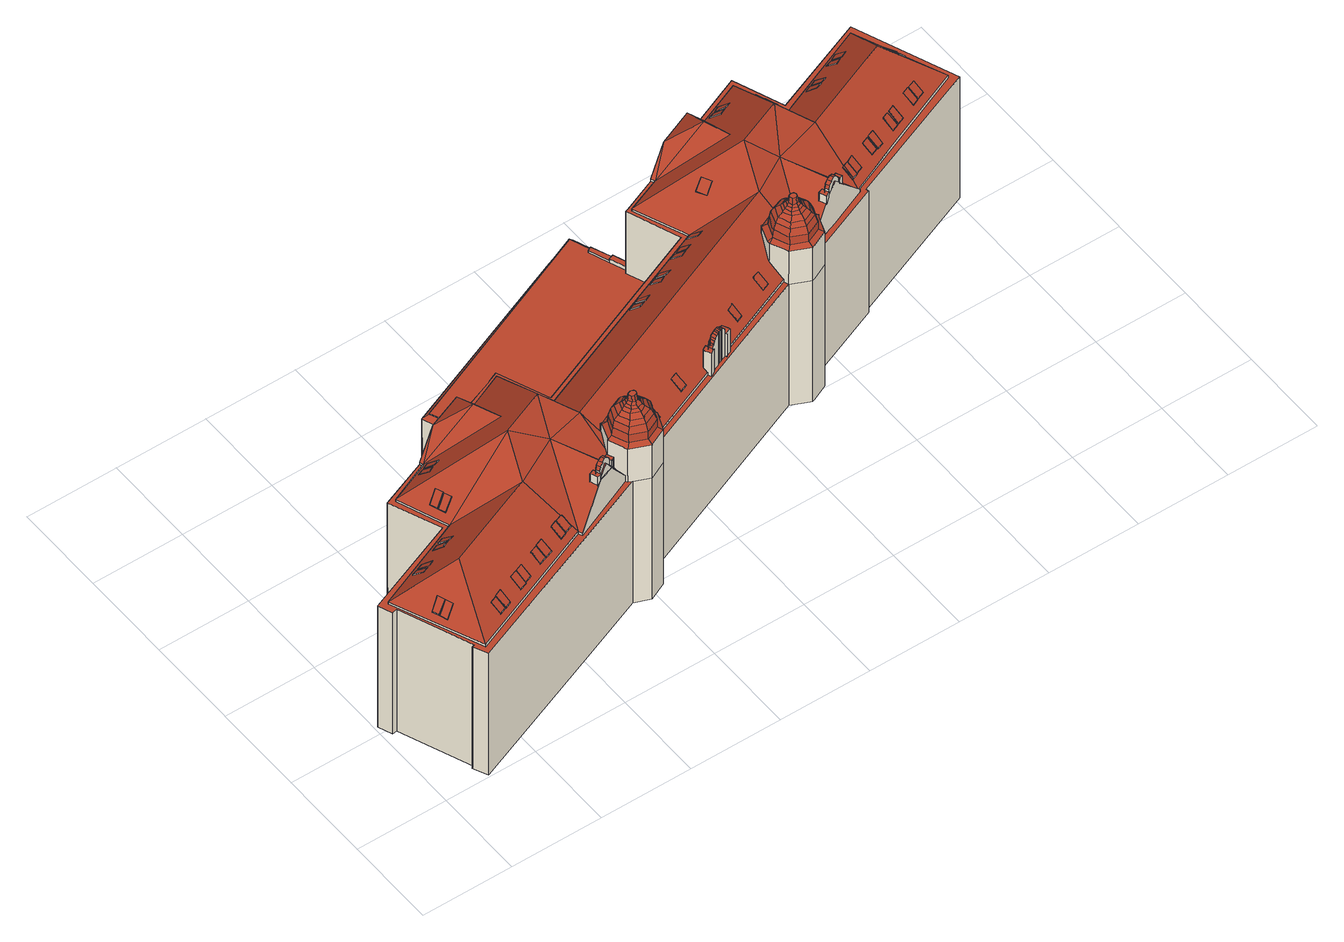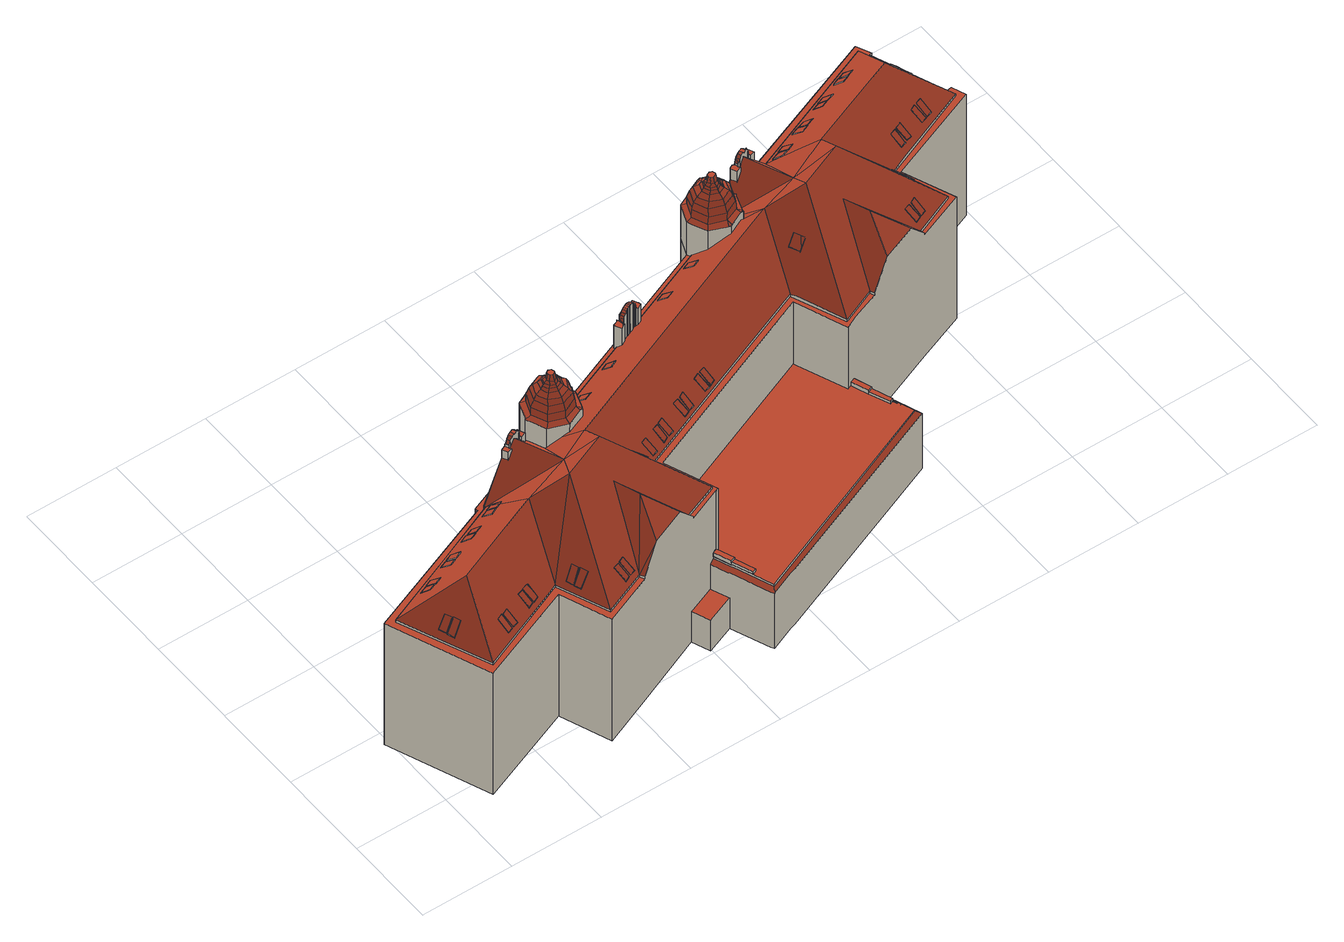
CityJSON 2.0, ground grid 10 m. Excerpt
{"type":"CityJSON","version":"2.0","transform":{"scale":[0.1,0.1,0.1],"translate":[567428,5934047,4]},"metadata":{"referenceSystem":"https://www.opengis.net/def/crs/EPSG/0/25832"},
"CityObjects":{
"building1":{"type":"Building","attributes":{"Grundfläche 2D":"1473.487079","Grundhöhe NN":"4.241"},"children":["building1-1","building1-2","building1-3","building1-4","building1-5","building1-6","building1-7","building1-8","building1-9","building1-10","building1-11","building1-12","building1-13","building1-14","building1-15","building1-16","building1-17","building1-18","building1-19","building1-20","building1-21","building1-22","building1-23","building1-24","building1-25","building1-26","building1-27","building1-28","building1-29","building1-30","building1-31","building1-32","building1-33","building1-34","building1-35","building1-36","building1-37","building1-38","building1-39","building1-40","building1-41","building1-42","building1-43","building1-44","building1-45","building1-46","building1-47","building1-48","building1-49","building1-50","building1-51","building1-52","building1-53","building1-54","building1-55","building1-56","building1-57","building1-58"],"geometry":[{"type":"Solid","lod":"3","boundaries":[[[[0,1,2]],[[0,3,1]],[[4,5,6]],[[5,7,6]],[[3,0,6,7,8,9]],[[10,7,5,11,12,13,14,15]],[[14,13,16,17,18,19,20]],[[17,21,22,23,24,25,18]],[[23,22,26,27,28,29,30]],[[29,28,31,32,33,34,35,36]],[[37,38,39,40,41,35,34]],[[42,1,3,43,44,40,39]],[[45,46,47,48]],[[49,50,51,52]],[[50,49,53,54]],[[51,48,47,52]],[[45,48,55,56]],[[50,57,58,51]],[[57,50,54,59]],[[48,51,58,55]],[[60,47,46,61]],[[49,52,62,63]],[[64,65,53,49,63]],[[62,52,47,60]],[[66,67,68,69]],[[70,71,66,69,72]],[[67,73,64,68]],[[53,65,64,73,74,75]],[[75,76,77,54,53]],[[77,78,79,80,59,54]],[[81,59,80,82,83]],[[70,72,84,81,83,85]],[[67,66,86,87]],[[88,89,87,86,90]],[[40,44,43,3,89,88,90]],[[73,67,87,91]],[[3,9,8,7,92,93,89]],[[89,93,92,91,87]],[[94,86,66,71,70]],[[41,40,90,95,96,35]],[[90,86,94,96,95]],[[97,98,99,100]],[[98,97,69,68]],[[101,100,99,102]],[[101,102,103,104]],[[99,98,63,62]],[[68,64,63,98]],[[62,60,102,99]],[[102,60,61,103]],[[105,97,100,106]],[[105,72,69,97]],[[101,107,106,100]],[[107,101,104,108]],[[75,74,73,91,109]],[[10,15,14,110,111,92,7]],[[92,111,110,109,91]],[[106,112,113,114,105]],[[105,114,113,81,84,72]],[[107,108,115,116]],[[106,107,116,112]],[[117,118,119,120,121]],[[119,118,117,18,25,24,23]],[[121,120,80,79,78,77]],[[122,120,119,123,124]],[[124,123,119,23,30,29]],[[120,122,83,82,80]],[[117,121,109,110]],[[76,75,109,121,77]],[[20,19,18,117,110,14]],[[116,55,58,112]],[[55,116,115,56]],[[59,81,125,126,57]],[[112,58,57,126,125]],[[29,36,35,96,127,124]],[[96,94,122,124,127]],[[83,122,94,70,85]],[[113,125,81]],[[112,125,113]],[[61,46,45,56,115,108,104,103]],[[128,129,130,131,132,133,134,135,136,137,138,139,140,141,142,143,144,145,146,147,148]],[[149,150,151]],[[152,153,154]],[[152,155,153]],[[155,152,156,157,158,159]],[[157,160,161,162,163,164,165,166,158]],[[163,167,168,164]],[[169,168,167,170,171,172]],[[173,171,170,174,175,176]],[[175,174,177,178,179,180]],[[179,178,181,182,183]],[[184,185,181]],[[185,182,181]],[[182,185,186,153,155,187]],[[188,189,190]],[[191,192,193,194,195,196,197]],[[196,198,197]],[[198,199,197]],[[200,198,196]],[[201,202,203,200,204,205,206,207,208,209,210,211,212,213,214,215,216,217,218,219,220]],[[221,222,198,200,203,223]],[[224,204,200,225,226,227]],[[228,229,204]],[[230,231,232,204,229,233]],[[234,205,204,232]],[[235,236,228,237,238,239,240]],[[241,229,236]],[[242,241,243,244,245]],[[246,247,248,241,242,249]],[[229,241,248,247]],[[250,199,198,251,252]],[[149,151,199,250,252,251,253,254]],[[150,255,256,199,151]],[[200,196,195,257,225]],[[258,259,260]],[[260,261,258]],[[262,263,264,259,258]],[[263,262,258,261,265]],[[266,267,259,264]],[[267,266,268,269]],[[261,260,270,271,272]],[[270,260,259,273]],[[274,267,269,275]],[[267,274,273,259]],[[270,276,271]],[[270,273,276]],[[277,278,279,280]],[[278,277,281,282]],[[280,279,283,284]],[[281,277,280,285,286,287,288]],[[281,288,289,290]],[[291,289,288]],[[280,284,292,293,286,285]],[[279,278,264,263]],[[278,282,266,264]],[[284,294,295,296,293,292]],[[297,298,299,293,296]],[[294,284,283,300]],[[271,301,302,303,261,272]],[[303,304,265,261]],[[305,306,301,271,307,308]],[[299,298,309,305,308,310]],[[283,279,263,265,311]],[[282,312,268,266]],[[282,281,290,312]],[[265,304,313,314,300,283,311]],[[301,315,316,303,302]],[[316,315,317,318,319]],[[182,187,155,319,318,317]],[[320,315,301,306,305]],[[321,317,315,320,322]],[[317,321,322,179,183,182]],[[298,323,320,305,309]],[[322,320,323,324,325,326]],[[325,324,175,180,179,322,326]],[[327,328,329,299,310,308]],[[328,327,330,331,329]],[[332,333,334,335]],[[331,330,332,335]],[[273,274,332,330]],[[332,274,275,333]],[[308,307,271,276,327]],[[327,276,273,330]],[[336,337,324,323,338,339]],[[338,323,298,297,296]],[[175,324,337,336,339,171,173,176]],[[340,338,296,295,294]],[[338,340,341,342,343,339]],[[169,172,171,339,343,342,341,168]],[[164,168,341,344]],[[340,294,300,345]],[[340,345,344,341]],[[344,346,347,158,166,165,164]],[[347,346,344,345,348,349]],[[300,314,313,304,349,348,345]],[[303,316,349,304]],[[347,349,316,319,350]],[[347,350,319,155,159,158]],[[288,287,335]],[[335,334,291,288]],[[287,331,335]],[[329,351,286,293,299]],[[351,329,331,287,286]],[[290,289,291,334,333,275,269,268,312]],[[352,240,353]],[[354,240,239]],[[355,356,355,357,358,359,229,247,360,361]],[[362,363,364,365,366,367,368,369,370,371,372,373,374,375,376,377,378,379,380,381]],[[361,356,355]],[[249,242,245]],[[235,243,236]],[[382,383,384,385,386,387,388,389,390,391,392,393,394,395,396,397,398,399]],[[256,191,197]],[[189,192,190]],[[193,192,189]],[[192,400,190]],[[401,194,188]],[[188,194,189]],[[189,194,193]],[[402,354,239,238,403]],[[353,354,402]],[[353,240,354]],[[199,256,197]],[[237,228,204,224,404]],[[236,229,228]],[[236,243,241]],[[405,233,229,359,358,357,406,407]],[[198,222,408,409,410,411,412,413,414]],[[413,412,415,414]],[[416,251,198,414,415,417,418]],[[419,420,421,422,423,424,425]],[[426,427,428,405,407]],[[407,406,426]],[[429,406,357,430]],[[406,429,426]],[[431,432,433,434,435,436,437,438,439,440,441,442,443,444,445,446,447]],[[448,449,450,451,452,453,454,455,456]],[[454,457,458,459,460,455]],[[461,462,463,464,465,460,459]],[[466,467,468,469,470,471]],[[392,391,194,401]],[[391,390,195,194]],[[390,389,388,225,257,195]],[[225,388,387,386,224,227,226]],[[224,386,385,237,404]],[[237,385,384,238]],[[238,384,383,403]],[[378,377,240,352]],[[377,376,235,240]],[[235,376,375,243]],[[243,375,374,245,244]],[[245,374,373,249]],[[246,249,373,372,247]],[[372,371,360,247]],[[428,427,426,361,360,371,370]],[[361,426,429,430]],[[356,361,430,357,355]],[[214,213,212,423,422,421,420,216,215]],[[409,142,141,140,139,416,418,417,415,412,411,410]],[[416,139,138,251]],[[149,254,253,251,138,137,136]],[[149,136,135,150]],[[255,150,135,134,256]],[[134,133,191,256]],[[191,133,132,192]],[[192,132,131,400]],[[217,4,6,0,2,219,218]],[[217,216,420,419,425,13,12,11,5,4]],[[425,472,473,17,16,13]],[[473,474,475,22,21,17]],[[475,145,144,143,28,27,26,22]],[[408,222,221,34,33,32,31,28,143,142,409]],[[221,223,203,202,201,39,38,37,34]],[[219,2,1,42,39,201,220]],[[232,231,230,157,156,152,154,205,234]],[[157,230,233,405,428,370,369,163,162,161,160]],[[369,368,476,167,163]],[[476,477,170,167]],[[477,424,174,170]],[[424,423,212,211,178,177,174]],[[184,181,178,211,210,209]],[[209,208,207,206,205,154,153,186,185,184]],[[478,368,367,366,479,480]],[[476,368,478,481]],[[477,476,481,482]],[[424,477,482,483]],[[425,424,483,484]],[[485,473,472,425,484,486]],[[487,475,474,473,485,488]],[[145,475,487,489]],[[146,145,489,490]],[[147,146,490,491]],[[148,147,491,492]],[[128,148,492,493]],[[129,128,493,494]],[[130,129,494,495]],[[496,471,470,469,450,449,438,437,497,393,392,401,188,190,400,131,130,495,498]],[[394,393,497,437,436]],[[394,436,435,395]],[[395,435,434,396]],[[396,434,433,397]],[[399,398,397,433,432,431,464,463,499,500,501,502,379,378,352,353,402,403,383,382]],[[380,379,502,503]],[[381,380,503,504]],[[362,381,504,505]],[[363,362,505,506]],[[364,363,506,507]],[[365,364,507,508]],[[366,365,508,479]],[[469,468,467,509,510,511,454,453,452,451,450]],[[512,513,459,458,457,454,511,514]],[[463,462,461,459,513,499]],[[466,471,496,515]],[[467,466,515,509]],[[431,447,446,445,460,465,464]],[[455,442,441,440,439,438,449,448,456]],[[444,443,442,455,460,445]],[[511,510,509,515,496,498,495,494,493,492,491,490,489,487,488,485,486,484,483,482,481,478,480,479,508,507,506,505,504,503,502,501,500,499,513,512,514]]]],"semantics":{"surfaces":[{"type":"RoofSurface"},{"type":"WallSurface"},{"type":"GroundSurface"}],"values":[[0,0,0,0,0,0,0,0,0,0,0,0,0,0,0,0,0,0,0,0,0,0,0,0,0,0,0,0,0,0,0,0,0,0,0,0,0,0,0,0,0,0,0,0,0,0,0,0,0,0,0,0,0,0,0,0,0,0,0,0,0,0,0,0,0,0,0,0,0,0,0,0,0,0,0,0,0,0,0,0,0,0,0,0,0,0,0,0,0,0,0,0,0,0,0,0,0,0,0,0,0,0,0,0,0,0,0,0,0,0,0,0,0,0,0,0,0,0,0,0,0,0,0,0,0,0,0,0,0,0,0,0,0,0,0,0,0,0,0,0,0,0,0,0,0,0,0,0,0,0,0,0,0,0,0,0,0,0,0,0,0,0,0,0,0,0,0,0,0,0,0,0,0,0,0,0,0,0,0,0,0,0,0,0,0,0,0,0,0,0,0,0,0,0,0,0,0,0,0,0,0,0,0,0,0,0,0,0,0,0,0,0,0,0,0,0,0,0,0,1,1,1,1,1,1,1,1,1,1,1,1,1,1,1,1,1,1,1,1,1,1,1,1,1,1,1,1,1,1,1,1,1,1,1,1,1,1,1,1,1,1,1,1,1,1,1,1,1,1,1,1,1,1,1,1,1,1,1,1,1,1,1,1,1,1,1,1,1,1,1,1,1,1,1,1,1,2]]}}]},
"building1-1":{"type":"BuildingInstallation","parents":["building1"],"geometry":[{"type":"MultiSurface","lod":"3","boundaries":[[[516,517,518,519]],[[519,518,520,521]],[[516,519,521,522]],[[517,516,522,523]],[[518,517,523,520]]],"semantics":{"surfaces":[{"type":"RoofSurface"},{"type":"WallSurface"}],"values":[0,1,1,1,1]}}]},
"building1-2":{"type":"BuildingInstallation","parents":["building1"],"geometry":[{"type":"MultiSurface","lod":"3","boundaries":[[[524,525,526,527]],[[528,524,527]],[[525,524,528,529]],[[526,530,527]],[[529,530,526,525]]],"semantics":{"surfaces":[{"type":"RoofSurface"},{"type":"WallSurface"}],"values":[0,1,1,1,1]}}]},
"building1-3":{"type":"BuildingInstallation","parents":["building1"],"geometry":[{"type":"MultiSurface","lod":"3","boundaries":[[[531,532,533,534]],[[534,533,535,536]],[[531,534,536,537]],[[532,531,537,538]],[[533,532,538,535]]],"semantics":{"surfaces":[{"type":"RoofSurface"},{"type":"WallSurface"}],"values":[0,1,1,1,1]}}]},
"building1-4":{"type":"BuildingInstallation","parents":["building1"],"geometry":[{"type":"MultiSurface","lod":"3","boundaries":[[[539,540,541,542]],[[542,541,543,544]],[[544,545,539,542]],[[540,539,545,546]],[[546,543,541,540]]],"semantics":{"surfaces":[{"type":"RoofSurface"},{"type":"WallSurface"}],"values":[0,1,1,1,1]}}]},
"building1-5":{"type":"BuildingInstallation","parents":["building1"],"geometry":[{"type":"MultiSurface","lod":"3","boundaries":[[[547,548,549,550,551]],[[548,547,551,552,553]],[[554,549,548,553]],[[550,549,554,555]],[[551,550,555,552]]],"semantics":{"surfaces":[{"type":"RoofSurface"},{"type":"WallSurface"}],"values":[0,1,1,1,1]}}]},
"building1-6":{"type":"BuildingInstallation","parents":["building1"],"geometry":[{"type":"MultiSurface","lod":"3","boundaries":[[[556,557,558,559,560,561]],[[562,557,556,561,563,564]],[[565,566,563,561,560,559]],[[558,557,562,567]],[[559,558,567,565]]],"semantics":{"surfaces":[{"type":"RoofSurface"},{"type":"WallSurface"}],"values":[0,1,1,1,1]}}]},
"building1-7":{"type":"BuildingInstallation","parents":["building1"],"geometry":[{"type":"MultiSurface","lod":"3","boundaries":[[[568,569,570,571]],[[572,573,570,569]],[[571,570,573,574]],[[568,571,574,575]],[[575,572,569,568]]],"semantics":{"surfaces":[{"type":"RoofSurface"},{"type":"WallSurface"}],"values":[0,1,1,1,1]}}]},
"building1-8":{"type":"BuildingInstallation","parents":["building1"],"geometry":[{"type":"MultiSurface","lod":"3","boundaries":[[[576,577,578,579]],[[580,581,579,578]],[[576,579,581,582]],[[577,576,582,583]],[[578,577,583,580]]],"semantics":{"surfaces":[{"type":"RoofSurface"},{"type":"WallSurface"}],"values":[0,1,1,1,1]}}]},
"building1-9":{"type":"BuildingInstallation","parents":["building1"],"geometry":[{"type":"MultiSurface","lod":"3","boundaries":[[[584,585,586,587]],[[588,589,585,584]],[[590,586,585,589]],[[590,591,587,586]],[[591,588,584,587]]],"semantics":{"surfaces":[{"type":"RoofSurface"},{"type":"WallSurface"}],"values":[0,1,1,1,1]}}]},
"building1-10":{"type":"BuildingInstallation","parents":["building1"],"geometry":[{"type":"MultiSurface","lod":"3","boundaries":[[[592,593,594,595]],[[592,595,596,597]],[[595,594,598,596]],[[593,592,597,599]],[[594,593,599,598]]],"semantics":{"surfaces":[{"type":"RoofSurface"},{"type":"WallSurface"}],"values":[0,1,1,1,1]}}]},
"building1-11":{"type":"BuildingInstallation","parents":["building1"],"geometry":[{"type":"MultiSurface","lod":"3","boundaries":[[[600,601,602,603,604]],[[605,606,602,601]],[[606,607,603,602]],[[604,603,607,608]],[[601,600,604,608,609,605]]],"semantics":{"surfaces":[{"type":"RoofSurface"},{"type":"WallSurface"}],"values":[0,1,1,1,1]}}]},
"building1-12":{"type":"BuildingInstallation","parents":["building1"],"geometry":[{"type":"MultiSurface","lod":"3","boundaries":[[[610,611,612,613,614,615,616,617,618]],[[614,619,615]],[[619,620,615]],[[621,622,620,619]],[[623,624,622,621]],[[625,624,623,626,627,628]],[[629,630,627,626]],[[631,632,630,629]],[[631,633,634,632]],[[635,636,637,638]],[[636,634,633,637]],[[628,627,630]],[[639,640,638]],[[641,640,639]],[[642,643,641]],[[643,644,640,641]],[[644,635,638,640]],[[642,641,645]],[[645,646,647,648,649,650,651,642]],[[652,616,615,653]],[[616,652,654,618,617]],[[213,422,655,612,611,610,618,654,656]],[[613,612,655,657]],[[657,658,614,613]],[[658,659,660,661,662,663,629,626,623,621,619,614]],[[631,629,663,664]],[[633,631,664,665]],[[665,666,637,633]],[[667,668,641,639,638,637,666,669]],[[668,645,641]],[[668,670,646,645]],[[670,671,672,648,647,646]],[[215,673,650,649,648,672,421]],[[673,674,651,650]],[[674,675,642,651]],[[675,676,643,642]],[[676,677,644,643]],[[677,678,679,636,635,644]],[[679,680,634,636]],[[680,681,632,634]],[[681,682,630,632]],[[682,683,684,624,625,628,630]],[[684,685,622,624]],[[685,686,620,622]],[[615,620,686,653]]],"semantics":{"surfaces":[{"type":"RoofSurface"},{"type":"WallSurface"}],"values":[0,0,0,0,0,0,0,0,0,0,0,0,0,0,0,0,0,0,0,1,1,1,1,1,1,1,1,1,1,1,1,1,1,1,1,1,1,1,1,1,1,1,1,1,1]}}]},
"building1-13":{"type":"BuildingInstallation","parents":["building1"],"geometry":[{"type":"MultiSurface","lod":"3","boundaries":[[[687,688,689,690]],[[689,688,691,692]],[[690,689,692,693]],[[687,690,693,694]],[[688,687,694,691]]],"semantics":{"surfaces":[{"type":"RoofSurface"},{"type":"WallSurface"}],"values":[0,1,1,1,1]}}]},
"building1-14":{"type":"BuildingInstallation","parents":["building1"],"geometry":[{"type":"MultiSurface","lod":"3","boundaries":[[[695,696,697,698,699]],[[697,696,700]],[[701,702,699,698]],[[695,699,702,703]],[[700,696,695,703,704]],[[704,248,701,698,697,700]]],"semantics":{"surfaces":[{"type":"RoofSurface"},{"type":"WallSurface"}],"values":[0,0,1,1,1,1]}}]},
"building1-15":{"type":"BuildingInstallation","parents":["building1"],"geometry":[{"type":"MultiSurface","lod":"3","boundaries":[[[705,706,707,708]],[[706,705,709,710]],[[708,707,711]],[[705,708,711,709]],[[706,710,707]]],"semantics":{"surfaces":[{"type":"RoofSurface"},{"type":"WallSurface"}],"values":[0,1,1,1,1]}}]},
"building1-16":{"type":"BuildingInstallation","parents":["building1"],"geometry":[{"type":"MultiSurface","lod":"3","boundaries":[[[712,713,714]],[[715,713,712]],[[716,715,712,717]],[[718,252,714,713]],[[717,712,714,252,719]],[[719,720,716,717]],[[716,720,250,718,713,715]]],"semantics":{"surfaces":[{"type":"RoofSurface"},{"type":"WallSurface"}],"values":[0,0,0,1,1,1,1]}}]},
"building1-17":{"type":"BuildingInstallation","parents":["building1"],"geometry":[{"type":"MultiSurface","lod":"3","boundaries":[[[721,722,723,724]],[[725,726,724,723]],[[721,724,726,727]],[[722,721,727,728]],[[728,725,723,722]]],"semantics":{"surfaces":[{"type":"RoofSurface"},{"type":"WallSurface"}],"values":[0,1,1,1,1]}}]},
"building1-18":{"type":"BuildingInstallation","parents":["building1"],"geometry":[{"type":"MultiSurface","lod":"3","boundaries":[[[729,730,584,731]],[[729,731,732,733]],[[730,729,733,734]],[[588,584,730,734]],[[731,584,588,732]]],"semantics":{"surfaces":[{"type":"RoofSurface"},{"type":"WallSurface"}],"values":[0,1,1,1,1]}}]},
"building1-19":{"type":"BuildingInstallation","parents":["building1"],"geometry":[{"type":"MultiSurface","lod":"3","boundaries":[[[735,736,737,738]],[[739,740,735,738]],[[735,740,741,736]],[[738,737,742,739]],[[741,742,737,736]]],"semantics":{"surfaces":[{"type":"RoofSurface"},{"type":"WallSurface"}],"values":[0,1,1,1,1]}}]},
"building1-20":{"type":"BuildingInstallation","parents":["building1"],"geometry":[{"type":"MultiSurface","lod":"3","boundaries":[[[743,744,745,746]],[[743,746,747,748]],[[745,744,749,750]],[[750,747,746,745]],[[748,749,744,743]]],"semantics":{"surfaces":[{"type":"RoofSurface"},{"type":"WallSurface"}],"values":[0,1,1,1,1]}}]},
"building1-21":{"type":"BuildingInstallation","parents":["building1"],"geometry":[{"type":"MultiSurface","lod":"3","boundaries":[[[751,752,753,754]],[[755,756,753,752]],[[752,751,757,755]],[[751,754,758,757]],[[756,758,754,753]]],"semantics":{"surfaces":[{"type":"RoofSurface"},{"type":"WallSurface"}],"values":[0,1,1,1,1]}}]},
"building1-22":{"type":"BuildingInstallation","parents":["building1"],"geometry":[{"type":"MultiSurface","lod":"3","boundaries":[[[759,760,761,762]],[[761,760,763,764]],[[765,763,760,759]],[[764,766,762,761]],[[759,762,766,765]]],"semantics":{"surfaces":[{"type":"RoofSurface"},{"type":"WallSurface"}],"values":[0,1,1,1,1]}}]},
"building1-23":{"type":"BuildingInstallation","parents":["building1"],"geometry":[{"type":"MultiSurface","lod":"3","boundaries":[[[767,768,769,770]],[[770,769,771,772]],[[767,770,772,773]],[[768,767,773,774]],[[769,768,774,771]]],"semantics":{"surfaces":[{"type":"RoofSurface"},{"type":"WallSurface"}],"values":[0,1,1,1,1]}}]},
"building1-24":{"type":"BuildingInstallation","parents":["building1"],"geometry":[{"type":"MultiSurface","lod":"3","boundaries":[[[775,776,777,778,779,780]],[[781,782,775,780]],[[783,781,780,779]],[[784,785,783,779,778,777]],[[777,776,775,782,786,784]]],"semantics":{"surfaces":[{"type":"RoofSurface"},{"type":"WallSurface"}],"values":[0,1,1,1,1]}}]},
"building1-25":{"type":"BuildingInstallation","parents":["building1"],"geometry":[{"type":"MultiSurface","lod":"3","boundaries":[[[787,788,789,790]],[[791,792,790,789]],[[787,790,792,793]],[[793,794,788,787]],[[789,788,794,791]]],"semantics":{"surfaces":[{"type":"RoofSurface"},{"type":"WallSurface"}],"values":[0,1,1,1,1]}}]},
"building1-26":{"type":"BuildingInstallation","parents":["building1"],"geometry":[{"type":"MultiSurface","lod":"3","boundaries":[[[795,796,797,798]],[[798,797,799,800]],[[795,798,800,801]],[[796,795,801,802]],[[797,796,802,799]]],"semantics":{"surfaces":[{"type":"RoofSurface"},{"type":"WallSurface"}],"values":[0,1,1,1,1]}}]},
"building1-27":{"type":"BuildingInstallation","parents":["building1"],"geometry":[{"type":"MultiSurface","lod":"3","boundaries":[[[803,804,805,806,807]],[[808,809,805,804]],[[806,805,809,810]],[[810,811,812,803,807,806]],[[812,808,804,803]]],"semantics":{"surfaces":[{"type":"RoofSurface"},{"type":"WallSurface"}],"values":[0,1,1,1,1]}}]},
"building1-28":{"type":"BuildingInstallation","parents":["building1"],"geometry":[{"type":"MultiSurface","lod":"3","boundaries":[[[813,814,815,816]],[[816,815,817,818]],[[813,816,818,819]],[[814,813,819,820]],[[815,814,820,817]]],"semantics":{"surfaces":[{"type":"RoofSurface"},{"type":"WallSurface"}],"values":[0,1,1,1,1]}}]},
"building1-29":{"type":"BuildingInstallation","parents":["building1"],"geometry":[{"type":"MultiSurface","lod":"3","boundaries":[[[821,822,823,824]],[[824,823,825,826]],[[821,824,826,827]],[[822,821,827,828]],[[823,822,828,825]]],"semantics":{"surfaces":[{"type":"RoofSurface"},{"type":"WallSurface"}],"values":[0,1,1,1,1]}}]},
"building1-30":{"type":"BuildingInstallation","parents":["building1"],"geometry":[{"type":"MultiSurface","lod":"3","boundaries":[[[829,830,831,832]],[[832,831,833,834]],[[829,832,834,835]],[[835,836,830,829]],[[831,830,836,833]]],"semantics":{"surfaces":[{"type":"RoofSurface"},{"type":"WallSurface"}],"values":[0,1,1,1,1]}}]},
"building1-31":{"type":"BuildingInstallation","parents":["building1"],"geometry":[{"type":"MultiSurface","lod":"3","boundaries":[[[837,838,839,840]],[[841,842,838,837]],[[839,838,842,843]],[[843,844,840,839]],[[837,840,844,841]]],"semantics":{"surfaces":[{"type":"RoofSurface"},{"type":"WallSurface"}],"values":[0,1,1,1,1]}}]},
"building1-32":{"type":"BuildingInstallation","parents":["building1"],"geometry":[{"type":"MultiSurface","lod":"3","boundaries":[[[845,846,847,848,849,850]],[[851,852,845,850]],[[847,846,845,852,853,854]],[[850,849,855,851]],[[849,848,847,854,855]]],"semantics":{"surfaces":[{"type":"RoofSurface"},{"type":"WallSurface"}],"values":[0,1,1,1,1]}}]},
"building1-33":{"type":"BuildingInstallation","parents":["building1"],"geometry":[{"type":"MultiSurface","lod":"3","boundaries":[[[856,857,858,859]],[[857,856,860,861]],[[858,857,861,862]],[[859,858,862,863]],[[856,859,863,860]]],"semantics":{"surfaces":[{"type":"RoofSurface"},{"type":"WallSurface"}],"values":[0,1,1,1,1]}}]},
"building1-34":{"type":"BuildingInstallation","parents":["building1"],"geometry":[{"type":"MultiSurface","lod":"3","boundaries":[[[864,865,866,867,868,869]],[[868,867,870,871]],[[867,866,865,872,873,870]],[[869,868,871,874]],[[865,864,869,874,872]]],"semantics":{"surfaces":[{"type":"RoofSurface"},{"type":"WallSurface"}],"values":[0,1,1,1,1]}}]},
"building1-35":{"type":"BuildingInstallation","parents":["building1"],"geometry":[{"type":"MultiSurface","lod":"3","boundaries":[[[875,876,877,878,879]],[[880,876,875]],[[881,882,877,876]],[[881,883,884,882]],[[879,878,885,886]],[[887,886,885,888]],[[889,887,888]],[[884,883,890,891]],[[892,893,894,895,896,897]],[[898,899,900,901,902,903,904]],[[887,889,903,902]],[[891,890,892,897]],[[905,906,901,900]],[[906,907,902,901]],[[887,902,907,902]],[[902,907,908,886,887]],[[908,909,910,414,911,912,913,883,881,876,880,875,879,886]],[[892,890,883,913,914]],[[914,915,893,892]],[[915,916,894,893]],[[916,410,895,894]],[[895,410,141,917,918,896]],[[918,411,897,896]],[[884,891,897,411,919,413,920,921,888,885,878,877,882]],[[903,889,888,921,922]],[[922,415,904,903]],[[415,417,418,898,904]],[[905,900,899,898,418,923]]],"semantics":{"surfaces":[{"type":"RoofSurface"},{"type":"WallSurface"}],"values":[0,0,0,0,0,0,0,0,0,0,1,1,1,1,1,1,1,1,1,1,1,1,1,1,1,1,1,1]}}]},
"building1-36":{"type":"BuildingInstallation","parents":["building1"],"geometry":[{"type":"MultiSurface","lod":"3","boundaries":[[[924,925,744,926]],[[749,927,926,744]],[[744,925,928,749]],[[924,926,927,929]],[[929,928,925,924]]],"semantics":{"surfaces":[{"type":"RoofSurface"},{"type":"WallSurface"}],"values":[0,1,1,1,1]}}]},
"building1-37":{"type":"BuildingInstallation","parents":["building1"],"geometry":[{"type":"MultiSurface","lod":"3","boundaries":[[[930,931,932,933]],[[933,932,934,935]],[[930,933,935,936]],[[931,930,936,937]],[[932,931,937,934]]],"semantics":{"surfaces":[{"type":"RoofSurface"},{"type":"WallSurface"}],"values":[0,1,1,1,1]}}]},
"building1-38":{"type":"BuildingInstallation","parents":["building1"],"geometry":[{"type":"MultiSurface","lod":"3","boundaries":[[[938,939,940,941]],[[941,940,942,943]],[[943,944,938,941]],[[939,938,944,945]],[[945,942,940,939]]],"semantics":{"surfaces":[{"type":"RoofSurface"},{"type":"WallSurface"}],"values":[0,1,1,1,1]}}]},
"building1-39":{"type":"BuildingInstallation","parents":["building1"],"geometry":[{"type":"MultiSurface","lod":"3","boundaries":[[[946,947,948,949]],[[950,951,946,949]],[[947,946,951,952]],[[949,948,953,950]],[[952,953,948,947]]],"semantics":{"surfaces":[{"type":"RoofSurface"},{"type":"WallSurface"}],"values":[0,1,1,1,1]}}]},
"building1-40":{"type":"BuildingInstallation","parents":["building1"],"geometry":[{"type":"MultiSurface","lod":"3","boundaries":[[[954,955,956,957,958]],[[439,440,441,956,955,954]],[[441,959,957,956]],[[960,958,957,959]]],"semantics":{"surfaces":[{"type":"RoofSurface"},{"type":"WallSurface"}],"values":[0,1,1,1]}}]},
"building1-41":{"type":"BuildingInstallation","parents":["building1"],"geometry":[{"type":"MultiSurface","lod":"3","boundaries":[[[443,959,441,442]]],"semantics":{"surfaces":[{"type":"RoofSurface"}],"values":[0]}}]},
"building1-42":{"type":"BuildingInstallation","parents":["building1"],"geometry":[{"type":"MultiSurface","lod":"3","boundaries":[[[445,446,961,444]]],"semantics":{"surfaces":[{"type":"RoofSurface"}],"values":[0]}}]},
"building1-43":{"type":"BuildingInstallation","parents":["building1"],"geometry":[{"type":"MultiSurface","lod":"3","boundaries":[[[962,963,497,964]],[[438,964,497,437]],[[439,954,962,964,438]],[[954,958,963,962]],[[437,497,963,958,960]]],"semantics":{"surfaces":[{"type":"RoofSurface"},{"type":"WallSurface"}],"values":[0,1,1,1,1]}}]},
"building1-44":{"type":"BuildingInstallation","parents":["building1"],"geometry":[{"type":"MultiSurface","lod":"3","boundaries":[[[965,966,967,968]],[[961,968,967,969]],[[961,446,965,968]],[[447,966,965,446]]],"semantics":{"surfaces":[{"type":"RoofSurface"},{"type":"WallSurface"}],"values":[0,1,1,1]}}]},
"building1-45":{"type":"BuildingInstallation","parents":["building1"],"geometry":[{"type":"MultiSurface","lod":"3","boundaries":[[[970,971,972,973]],[[969,967,973,972,432]],[[967,966,970,973]],[[431,971,970,966,447]],[[432,972,971,431]]],"semantics":{"surfaces":[{"type":"RoofSurface"},{"type":"WallSurface"}],"values":[0,1,1,1,1]}}]},
"building1-46":{"type":"BuildingInstallation","parents":["building1"],"geometry":[{"type":"MultiSurface","lod":"3","boundaries":[[[974,975,976,977]],[[977,976,978,979]],[[974,977,979,980]],[[975,974,980,981]],[[976,975,981,978]]],"semantics":{"surfaces":[{"type":"RoofSurface"},{"type":"WallSurface"}],"values":[0,1,1,1,1]}}]},
"building1-47":{"type":"BuildingInstallation","parents":["building1"],"geometry":[{"type":"MultiSurface","lod":"3","boundaries":[[[982,983,984,985]],[[983,982,986,987]],[[985,984,988,989]],[[982,985,989,986]],[[984,983,987,988]]],"semantics":{"surfaces":[{"type":"RoofSurface"},{"type":"WallSurface"}],"values":[0,1,1,1,1]}}]},
"building1-48":{"type":"BuildingInstallation","parents":["building1"],"geometry":[{"type":"MultiSurface","lod":"3","boundaries":[[[990,991,992,993]],[[991,990,994,995]],[[995,996,992,991]],[[996,997,993,992]],[[990,993,997,994]]],"semantics":{"surfaces":[{"type":"RoofSurface"},{"type":"WallSurface"}],"values":[0,1,1,1,1]}}]},
"building1-49":{"type":"BuildingInstallation","parents":["building1"],"geometry":[{"type":"MultiSurface","lod":"3","boundaries":[[[998,999,1000,1001]],[[1002,1003,998,1001]],[[1004,999,998,1003]],[[1004,1005,1000,999]],[[1002,1001,1000,1005]]],"semantics":{"surfaces":[{"type":"RoofSurface"},{"type":"WallSurface"}],"values":[0,1,1,1,1]}}]},
"building1-50":{"type":"BuildingInstallation","parents":["building1"],"geometry":[{"type":"MultiSurface","lod":"3","boundaries":[[[1006,1007,1008,1009]],[[1010,1011,1009,1008]],[[1006,1009,1011,1012]],[[1012,1013,1007,1006]],[[1008,1007,1013,1010]]],"semantics":{"surfaces":[{"type":"RoofSurface"},{"type":"WallSurface"}],"values":[0,1,1,1,1]}}]},
"building1-51":{"type":"BuildingInstallation","parents":["building1"],"geometry":[{"type":"MultiSurface","lod":"3","boundaries":[[[1014,1015,1016,1017,1018,1019]],[[1014,1019,1020,1021]],[[1022,1023,1020,1019,1018,1017]],[[1015,1014,1021,1024]],[[1024,1022,1017,1016,1015]]],"semantics":{"surfaces":[{"type":"RoofSurface"},{"type":"WallSurface"}],"values":[0,1,1,1,1]}}]},
"building1-52":{"type":"BuildingInstallation","parents":["building1"],"geometry":[{"type":"MultiSurface","lod":"3","boundaries":[[[1025,1026,1027,1028]],[[1027,1026,1029,1030]],[[1028,1027,1030,1031]],[[1025,1028,1031,1032]],[[1026,1025,1032,1029]]],"semantics":{"surfaces":[{"type":"RoofSurface"},{"type":"WallSurface"}],"values":[0,1,1,1,1]}}]},
"building1-53":{"type":"BuildingInstallation","parents":["building1"],"geometry":[{"type":"MultiSurface","lod":"3","boundaries":[[[1033,1034,1035,1036]],[[1037,1038,1033,1036]],[[1034,1033,1038,1039]],[[1036,1035,1040,1037]],[[1039,1040,1035,1034]]],"semantics":{"surfaces":[{"type":"RoofSurface"},{"type":"WallSurface"}],"values":[0,1,1,1,1]}}]},
"building1-54":{"type":"BuildingInstallation","parents":["building1"],"geometry":[{"type":"MultiSurface","lod":"3","boundaries":[[[1041,1042,1043,1044,1045]],[[1046,1041,1045,1047]],[[1042,1041,1046,1048]],[[1043,1042,1048,1049]],[[1047,1045,1044,1043,1049,1050]]],"semantics":{"surfaces":[{"type":"RoofSurface"},{"type":"WallSurface"}],"values":[0,1,1,1,1]}}]},
"building1-55":{"type":"BuildingInstallation","parents":["building1"],"geometry":[{"type":"MultiSurface","lod":"3","boundaries":[[[1051,1052,1053,1054]],[[1052,1051,1055,1056]],[[1054,1053,1057,1058]],[[1051,1054,1058,1055]],[[1053,1052,1056,1057]]],"semantics":{"surfaces":[{"type":"RoofSurface"},{"type":"WallSurface"}],"values":[0,1,1,1,1]}}]},
"building1-56":{"type":"BuildingInstallation","parents":["building1"],"geometry":[{"type":"MultiSurface","lod":"3","boundaries":[[[1059,1060,1061,1062]],[[1061,1063,1064,1062]],[[1061,1060,1065,1063]],[[1066,1065,1060,1059]],[[1059,1062,1064,1066]]],"semantics":{"surfaces":[{"type":"RoofSurface"},{"type":"WallSurface"}],"values":[0,1,1,1,1]}}]},
"building1-57":{"type":"BuildingInstallation","parents":["building1"],"geometry":[{"type":"MultiSurface","lod":"3","boundaries":[[[1067,1068,1069,1070]],[[1070,1069,1071,1072]],[[1067,1070,1072,1073]],[[1068,1067,1073,1074]],[[1069,1068,1074,1071]]],"semantics":{"surfaces":[{"type":"RoofSurface"},{"type":"WallSurface"}],"values":[0,1,1,1,1]}}]},
"building1-58":{"type":"BuildingInstallation","parents":["building1"],"geometry":[{"type":"MultiSurface","lod":"3","boundaries":[[[1075,1076,1077,1078,1079,1080,1081,1082,1083]],[[1084,1085,1086,1087]],[[1086,1085,1088,1089,1090,1091]],[[1092,1093,1089]],[[1089,1093,1094,1090]],[[1095,1093,1092]],[[1096,1094,1093,1095]],[[1087,1097,1098,1084]],[[1099,1100,1095]],[[1095,1100,1096]],[[1101,1102,1103,1104,1105,1106,1107,1108,1109]],[[1109,1100,1099,1101]],[[1098,1097,1075,1083]],[[1110,1111,1077,1076]],[[1111,1112,1113,1114,1080,1079,1078,1077]],[[1114,361,1081,1080]],[[361,356,1081]],[[356,355,1082,1081]],[[1115,1083,1082,355]],[[1083,1115,1116,1117,358,1118,1119,1120,1099,1095,1092,1089,1088,1085,1084,1098]],[[1101,1099,1120,1121]],[[1121,406,1102,1101]],[[1103,1102,406,430]],[[430,429,426,1104,1103]],[[426,427,1105,1104]],[[1106,1105,427,407]],[[407,1122,1107,1106]],[[1122,1123,1108,1107]],[[1123,1124,1109,1108]],[[1109,1124,1125,1096,1100]],[[1096,1125,1126,359,1127,1087,1086,1091,1090,1094]],[[1075,1097,1087,1127,1128]],[[1128,1110,1076,1075]]],"semantics":{"surfaces":[{"type":"RoofSurface"},{"type":"WallSurface"}],"values":[0,0,0,0,0,0,0,0,0,0,0,1,1,1,1,1,1,1,1,1,1,1,1,1,1,1,1,1,1,1,1,1,1]}}]}
},
"vertices":[
[530,240,209],[533,242,209],[531,242,209],[535,238,212],[524,221,209],[524,220,209],[524,223,209],[529,222,212],[530,224,212],[534,235,212],[530,219,212],[530,207,209],[531,204,209],[532,202,209],[536,206,212],[535,208,212],[550,194,209],[552,193,209],[552,199,212],[550,200,212],[538,205,212],[555,194,209],[572,202,209],[568,206,212],[566,205,212],[555,200,212],[578,218,209],[579,220,209],[580,222,209],[574,222,212],[569,208,212],[579,224,209],[578,226,209],[572,240,209],[571,242,209],[567,238,212],[568,236,212],[569,243,209],[553,249,209],[551,250,209],[551,244,212],[565,239,212],[549,249,209],[538,239,212],[549,243,212],[552,218,254],[549,219,254],[548,218,247],[552,217,247],[545,215,242],[552,213,242],[552,215,244],[547,217,244],[544,214,239],[552,210,239],[555,218,247],[554,219,254],[558,215,242],[557,217,244],[560,213,239],[547,222,247],[548,222,254],[545,222,244],[543,222,242],[540,222,239],[541,219,239],[551,238,235],[540,233,235],[543,230,239],[551,233,239],[563,233,235],[554,237,235],[560,230,239],[535,222,235],[537,219,235],[540,210,235],[550,206,235],[552,205,235],[555,206,235],[561,209,235],[563,210,235],[563,222,239],[567,219,235],[568,222,235],[561,228,239],[567,225,235],[551,241,230],[537,236,230],[549,243,222],[536,237,222],[551,244,222],[532,222,230],[530,222,222],[530,224,222],[565,236,230],[565,239,222],[567,238,222],[551,231,242],[545,228,242],[547,227,244],[551,229,244],[551,227,247],[548,225,247],[549,224,254],[551,225,254],[558,228,242],[556,227,244],[555,225,247],[554,224,254],[538,208,230],[536,206,222],[535,208,222],[559,222,244],[561,222,242],[559,226,242],[555,222,254],[556,222,247],[552,199,222],[566,205,222],[568,206,222],[566,208,230],[552,202,230],[571,222,230],[568,208,222],[574,222,222],[560,222,242],[558,216,242],[568,236,222],[762,420,165],[658,378,165],[637,431,165],[584,409,165],[587,404,165],[633,423,165],[655,369,165],[756,412,165],[796,318,165],[650,256,165],[649,256,165],[650,254,165],[610,237,165],[596,232,165],[579,224,165],[580,222,165],[579,220,165],[578,218,165],[657,250,165],[656,253,165],[805,313,165],[796,318,168],[756,412,168],[739,349,218],[272,133,209],[274,135,209],[272,135,209],[277,131,212],[266,116,209],[265,114,209],[270,115,212],[276,128,212],[266,113,209],[271,100,209],[272,97,209],[273,95,209],[277,99,212],[276,101,212],[271,112,212],[294,86,209],[294,92,212],[296,93,212],[313,95,209],[309,99,212],[307,98,212],[310,101,212],[321,115,209],[316,115,212],[315,113,212],[319,120,209],[312,135,209],[309,131,212],[310,129,212],[294,142,209],[292,137,212],[306,132,212],[292,143,209],[290,142,209],[275,135,209],[290,136,212],[527,385,196],[557,365,222],[565,401,196],[633,423,168],[587,404,168],[567,338,222],[508,372,168],[471,357,168],[559,306,248],[607,326,248],[587,290,221],[639,307,218],[549,270,218],[551,250,199],[553,249,198],[558,247,194],[260,150,218],[272,135,199],[274,135,199],[275,135,199],[290,142,199],[292,143,199],[294,142,198],[312,135,184],[319,120,168],[408,157,168],[426,164,168],[440,170,168],[530,207,168],[524,221,184],[524,223,185],[531,242,199],[549,249,199],[571,242,184],[572,240,182],[569,243,186],[276,211,168],[494,301,168],[394,260,168],[281,213,168],[227,169,248],[218,138,221],[265,114,183],[266,116,185],[268,122,189],[269,105,173],[272,133,197],[91,200,168],[179,149,248],[253,266,168],[216,250,168],[198,185,222],[136,219,168],[169,113,218],[68,72,218],[112,146,168],[91,137,168],[12,104,168],[132,43,168],[200,71,168],[190,84,184],[52,10,168],[646,273,185],[649,256,168],[648,262,175],[650,256,168],[715,284,168],[661,372,168],[655,369,168],[492,306,168],[286,121,242],[288,120,244],[287,121,242],[285,123,239],[285,117,242],[284,115,242],[286,115,244],[282,115,239],[288,115,247],[289,118,247],[289,115,254],[290,117,254],[292,124,242],[292,126,239],[287,124,239],[292,122,244],[293,120,247],[293,118,254],[293,124,242],[293,108,244],[288,110,244],[287,108,242],[293,106,242],[293,110,247],[290,111,247],[285,107,239],[294,103,239],[295,107,242],[299,108,242],[298,110,244],[296,111,247],[295,112,254],[293,111,254],[296,112,254],[296,104,239],[301,107,239],[294,98,235],[296,100,235],[305,103,235],[306,106,235],[309,115,235],[304,115,239],[282,103,235],[292,131,235],[284,127,235],[281,126,235],[277,115,235],[304,126,235],[295,130,235],[295,125,239],[301,123,239],[308,118,235],[302,121,239],[282,113,239],[290,112,254],[278,112,235],[281,106,235],[292,134,230],[279,129,230],[292,137,222],[290,136,222],[277,130,222],[307,129,230],[306,132,222],[308,131,222],[313,115,230],[315,115,222],[314,117,222],[309,129,222],[299,121,242],[300,119,242],[302,115,242],[298,120,244],[300,115,244],[296,118,247],[296,117,254],[297,115,254],[298,115,247],[310,101,222],[314,113,222],[307,101,230],[309,99,222],[294,95,230],[294,92,222],[296,93,222],[307,98,222],[277,99,222],[279,101,230],[277,101,222],[271,115,222],[278,103,230],[273,115,230],[276,128,222],[299,109,242],[135,223,168],[156,232,196],[187,212,222],[233,81,210],[232,80,209],[241,84,221],[240,86,221],[239,90,221],[202,67,168],[232,80,208],[9,93,165],[14,94,165],[45,18,165],[42,17,165],[49,2,165],[197,61,165],[277,93,165],[273,95,165],[272,97,165],[202,67,165],[200,71,165],[52,10,165],[12,104,165],[112,146,165],[91,200,165],[136,219,165],[135,223,165],[84,203,165],[106,149,165],[3,108,165],[243,266,165],[214,255,165],[216,250,165],[253,266,165],[276,211,165],[281,213,165],[494,301,165],[492,306,165],[471,357,165],[508,372,165],[506,376,165],[469,361,165],[466,360,165],[488,305,165],[278,218,165],[256,272,165],[252,270,165],[247,268,165],[584,409,168],[506,376,168],[194,247,196],[214,255,168],[273,216,168],[271,100,173],[250,89,207],[254,91,200],[578,226,182],[579,224,182],[596,232,204],[601,234,210],[610,237,221],[609,238,221],[608,242,221],[618,241,210],[650,254,168],[618,241,209],[622,243,204],[531,204,165],[530,207,165],[440,170,165],[408,157,165],[319,120,165],[321,115,165],[532,202,165],[252,89,204],[254,90,200],[272,97,173],[252,89,205],[250,88,207],[247,268,82],[252,270,82],[256,272,82],[278,218,82],[488,305,82],[466,360,82],[469,361,82],[474,363,82],[467,381,82],[466,382,82],[458,402,82],[450,423,82],[445,421,82],[228,330,82],[223,328,82],[232,307,82],[240,286,82],[467,381,79],[474,363,79],[479,365,76],[472,383,76],[471,384,76],[455,425,76],[453,428,76],[450,423,79],[466,382,79],[427,417,76],[421,415,76],[217,331,76],[223,328,81],[227,305,76],[236,284,76],[243,266,76],[247,268,81],[232,307,81],[501,396,43],[471,384,43],[472,383,43],[479,365,43],[506,376,43],[509,377,43],[550,194,165],[552,193,165],[555,194,165],[572,202,165],[294,86,165],[313,95,165],[277,93,2],[49,2,2],[197,61,2],[294,86,2],[313,95,2],[321,115,2],[532,202,2],[552,193,2],[550,194,2],[572,202,2],[555,194,2],[578,218,2],[657,250,2],[656,253,2],[805,313,2],[762,420,2],[658,378,2],[637,431,2],[509,377,2],[469,361,87],[584,409,2],[243,266,2],[214,255,2],[135,223,2],[84,203,2],[106,149,2],[3,108,2],[9,93,2],[14,94,2],[45,18,2],[42,17,2],[471,384,2],[455,425,2],[453,428,2],[421,415,2],[217,331,2],[427,417,2],[501,396,2],
[442,277,172],[436,274,172],[441,264,183],[447,266,183],[441,264,182],[447,266,182],[442,277,171],[436,274,171],
[718,391,173],[712,389,173],[716,378,184],[722,381,184],[718,391,172],[712,389,172],[716,378,183],
[518,307,200],[526,310,211],[521,320,211],[513,317,200],[521,320,210],[513,317,199],[518,307,199],[526,310,210],
[726,395,174],[720,392,173],[724,381,185],[730,384,185],[724,381,184],[730,384,184],[726,395,173],[720,392,172],
[723,305,185],[718,303,185],[722,293,175],[729,296,175],[725,306,185],[725,306,184],[718,303,184],[722,293,174],[729,296,174],
[86,124,179],[84,128,175],[78,126,174],[83,115,186],[83,116,186],[89,118,186],[84,128,174],[89,118,185],[86,124,178],[83,115,185],[83,116,185],[78,126,173],
[338,134,175],[334,144,185],[327,141,185],[331,131,175],[334,144,184],[327,141,184],[331,131,174],[338,134,174],
[476,291,172],[470,288,172],[474,278,183],[480,280,183],[474,278,182],[480,280,182],[476,291,171],[470,288,171],
[118,54,185],[122,45,174],[130,48,175],[126,57,185],[118,54,184],[122,45,173],[130,48,174],[126,57,184],
[645,384,174],[642,391,174],[632,388,188],[635,380,188],[635,380,187],[645,384,173],[632,388,187],[642,391,173],
[466,198,185],[459,195,185],[463,186,175],[470,189,175],[466,199,185],[459,195,184],[463,186,174],[470,189,174],[466,199,184],[466,198,184],
[407,158,196],[408,157,196],[410,153,196],[415,156,196],[414,157,196],[412,161,196],[411,164,196],[409,163,196],[406,161,196],[415,157,201],[413,162,202],[417,158,203],[415,162,204],[418,159,205],[416,163,206],[417,164,206],[421,160,206],[419,164,207],[418,164,207],[423,161,207],[421,165,208],[425,162,207],[423,166,208],[427,163,207],[425,167,208],[429,169,205],[427,168,207],[429,164,206],[431,165,205],[433,165,203],[433,166,203],[434,166,200],[433,171,196],[432,170,201],[431,170,203],[434,166,196],[435,164,196],[435,165,196],[441,167,196],[440,170,196],[437,175,196],[432,172,196],[411,164,174],[412,161,170],[406,161,173],[410,153,165],[407,158,170],[415,156,165],[414,157,165],[415,157,165],[417,158,165],[418,159,165],[421,160,165],[423,161,165],[425,162,165],[427,163,165],[429,164,165],[433,165,165],[434,166,165],[431,165,165],[435,164,165],[435,165,165],[441,167,165],[437,175,174],[432,172,173],[433,171,172],[432,170,172],[431,170,172],[429,169,172],[427,168,172],[425,167,171],[423,166,171],[421,165,171],[418,164,171],[416,163,171],[415,162,171],[413,162,171],
[130,210,175],[135,200,186],[141,202,186],[136,213,175],[135,200,185],[141,202,185],[136,213,174],[130,210,174],
[195,75,175],[192,82,183],[190,84,185],[183,81,185],[187,72,175],[191,84,185],[183,81,184],[187,72,174],[195,75,174],[191,84,184],
[97,34,174],[93,44,185],[86,41,184],[90,31,174],[97,34,173],[93,44,184],[90,31,173],
[649,263,176],[644,272,186],[648,262,176],[646,273,186],[651,275,186],[655,265,176],[644,272,185],[655,265,175],[651,275,185],
[128,209,175],[122,207,175],[126,196,186],[132,199,186],[126,196,185],[132,199,185],[128,209,174],[122,207,174],
[114,41,174],[122,44,174],[110,51,185],[110,51,184],[114,41,173],[122,44,173],
[775,355,175],[772,363,175],[763,359,187],[766,352,187],[766,352,186],[775,355,174],[772,363,174],[763,359,186],
[36,59,175],[45,62,187],[42,70,187],[33,66,175],[33,66,174],[36,59,174],[45,62,186],[42,70,186],
[111,163,176],[120,167,188],[117,175,188],[108,171,176],[120,167,187],[117,175,187],[111,163,175],[108,171,175],
[186,71,175],[182,81,185],[175,78,185],[179,68,175],[182,81,184],[175,78,184],[186,71,174],[179,68,174],
[493,298,172],[487,296,172],[492,285,183],[498,287,183],[492,285,182],[498,287,182],[493,298,171],[487,296,171],
[93,132,175],[88,130,175],[87,130,175],[88,128,176],[91,119,186],[97,121,185],[97,121,184],[93,132,174],[91,119,185],[87,130,174],[88,128,175],[88,130,174],
[753,306,175],[749,316,185],[742,313,185],[746,303,175],[742,313,184],[746,303,174],[753,306,174],[749,316,184],
[60,118,174],[54,116,174],[59,105,185],[65,108,185],[59,105,184],[65,108,184],[60,118,173],[54,116,173],
[716,302,185],[709,299,186],[713,289,175],[720,292,175],[719,295,178],[709,299,184],[713,289,174],[720,292,174],[719,295,177],[716,302,184],
[163,61,175],[159,71,185],[151,68,185],[155,58,175],[151,68,184],[155,58,174],[163,61,174],[159,71,184],
[434,273,172],[428,271,172],[432,260,183],[438,263,183],[432,260,182],[438,263,182],[434,273,171],[428,271,171],
[762,310,175],[758,319,185],[750,316,185],[754,307,175],[750,316,184],[754,307,174],[762,310,174],[758,319,184],
[89,31,174],[85,40,184],[78,37,184],[82,28,174],[89,31,173],[85,40,183],[78,37,183],[82,28,173],
[380,151,175],[376,160,184],[376,161,185],[373,160,185],[368,158,185],[372,148,175],[372,148,174],[380,151,174],[376,160,183],[376,161,184],[368,158,184],
[409,263,172],[403,261,172],[408,250,183],[414,253,183],[409,263,171],[403,261,171],[408,250,182],[414,253,182],
[693,290,184],[692,292,186],[690,291,186],[685,289,186],[689,279,176],[696,282,175],[685,289,185],[689,279,175],[692,292,185],[690,291,185],[696,282,174],
[608,242,225],[607,242,226],[609,238,226],[612,239,225],[610,243,225],[608,242,226],[603,240,225],[605,236,225],[600,239,222],[602,235,222],[614,240,222],[613,244,222],[615,245,218],[616,241,218],[617,241,218],[599,238,218],[601,234,218],[599,238,215],[598,241,215],[593,239,215],[596,232,215],[596,231,215],[601,234,215],[622,243,215],[620,247,215],[619,249,215],[614,247,215],[615,245,215],[617,241,215],[618,241,215],[619,249,204],[614,247,211],[615,245,211],[613,244,214],[610,243,218],[608,242,220],[607,242,220],[603,240,216],[600,239,211],[599,238,210],[598,241,210],[593,239,204],[596,231,165],[596,231,204],[609,238,220],[612,239,218],[616,241,212],[617,241,211],[620,247,204],
[39,50,175],[48,54,187],[36,58,175],[36,58,174],[48,54,186],[39,50,174],
[687,279,176],[683,288,186],[676,285,186],[680,276,176],[676,285,185],[680,276,175],[687,279,175],[683,288,185],
[604,407,173],[598,404,173],[603,394,185],[609,396,185],[603,394,184],[609,396,184],[604,407,172],[598,404,172],
[596,403,173],[590,401,173],[595,390,185],[601,393,185],[601,393,184],[596,403,172],[590,401,172],[595,390,184],
[467,381,85],[466,382,85],[458,402,85],[454,400,85],[462,379,85],[454,400,82],[462,379,82],
[236,309,82],
[467,381,87],[462,379,87],[474,363,87],
[232,307,85],[240,286,85],[245,288,85],[236,309,85],[245,288,82],
[240,286,87],[247,268,87],[252,270,87],[245,288,87],
[693,381,173],[687,378,173],[691,368,184],[697,370,184],[691,368,183],[697,370,183],[693,381,172],[687,378,172],
[395,257,172],[399,247,183],[405,249,183],[401,260,172],[395,257,171],[399,247,182],[405,249,182],[401,260,171],
[512,206,175],[508,216,185],[500,213,185],[504,203,175],[512,206,174],[508,216,184],[500,213,184],[504,203,174],
[247,195,211],[252,184,211],[260,187,200],[255,198,200],[255,198,199],[247,195,210],[252,184,210],[260,187,199],
[46,113,174],[50,102,185],[56,104,185],[52,115,174],[56,104,184],[52,115,173],[46,113,173],[50,102,184],
[154,58,175],[150,67,185],[144,65,185],[142,64,185],[143,63,184],[146,55,175],[146,55,174],[154,58,174],[142,64,184],[143,63,183],[150,67,184],
[663,269,176],[659,279,186],[652,275,186],[656,266,176],[659,279,185],[652,275,185],[656,266,175],[663,269,175],
[772,364,175],[769,371,174],[759,367,187],[762,360,187],[762,360,186],[772,364,174],[769,371,173],[759,367,186],
[690,367,184],[685,378,173],[679,375,173],[683,365,184],[684,365,184],[690,367,183],[684,365,183],[685,378,172],[679,375,172],[683,365,183],
[467,287,172],[461,285,172],[466,274,183],[472,277,183],[467,287,171],[461,285,171],[466,274,182],[472,277,182],
[114,155,176],[123,158,188],[120,166,188],[111,162,176],[120,166,187],[111,162,175],[123,158,187],[114,155,175],
[648,376,175],[645,383,174],[636,379,188],[639,372,188],[636,379,187],[639,372,187],[648,376,174],[645,383,173],
[231,86,215],[230,89,215],[225,87,215],[226,85,215],[228,80,215],[228,79,215],[232,80,215],[233,81,215],[232,82,215],[234,83,222],[237,84,225],[235,88,225],[232,87,222],[240,86,226],[241,86,226],[239,90,226],[238,90,225],[244,87,225],[243,87,225],[242,91,225],[246,88,222],[244,92,222],[231,86,218],[232,82,218],[248,89,218],[247,93,218],[248,89,215],[250,89,215],[250,88,215],[252,89,215],[254,90,215],[254,91,215],[251,97,215],[246,95,215],[247,93,215],[230,89,210],[225,87,204],[226,85,204],[228,80,204],[228,79,204],[232,82,210],[234,83,212],[237,84,216],[241,86,220],[246,88,212],[248,89,209],[248,89,208],[251,97,200],[246,95,208],[247,93,208],[244,92,212],[242,91,216],[232,87,212],[231,86,210]
]}
